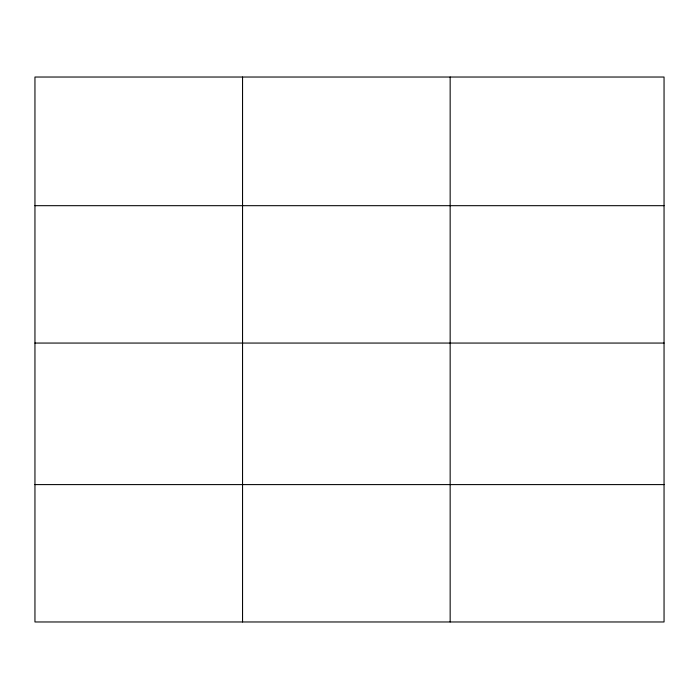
<?xml version="1.0" encoding="UTF-8"?>
<svg xmlns="http://www.w3.org/2000/svg" width="699" height="699" viewBox="0 0 699 699"><rect width="100%" height="100%" fill="white"/><g stroke="black" fill="none" stroke-linecap="round" stroke-linejoin="round"><path stroke-width="1.05" d="M664.05 343.06L664.05 77.03L34.95 77.03L34.95 621.97L664.05 621.97L664.05 343.06L34.95 343.06M34.95 205.681L664.05 205.681M34.95 484.599L664.05 484.599M450.156 77.03L450.156 621.97M242.553 77.03L242.553 621.97"/></g></svg>
